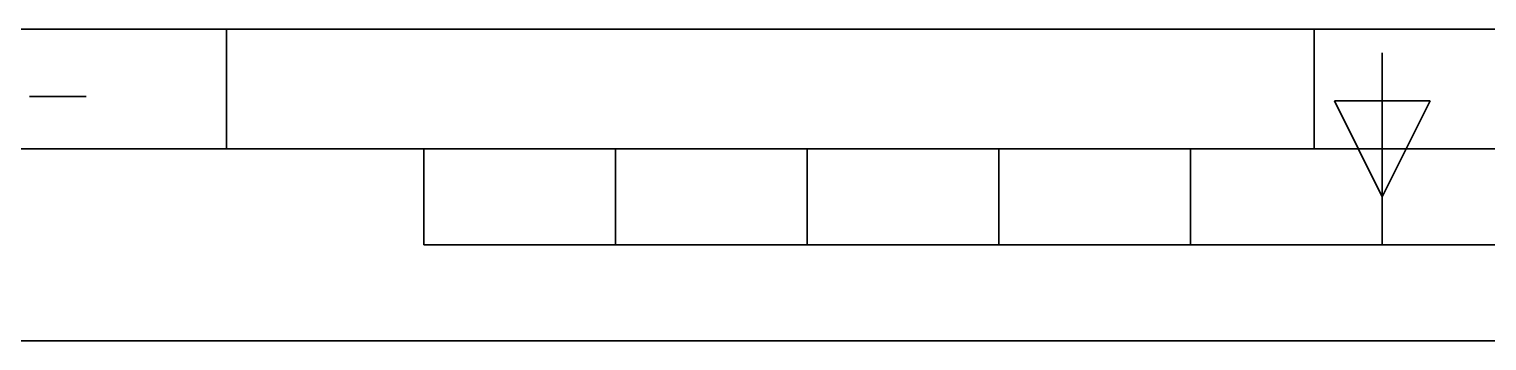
# Model space of a CAD drawing. Header units: millimetres. Extents: x 491 to 1718, y -1006 to -146.
# Drawn here: x 898.2 to 1120.4, y -1006.4 to -959 of the extents above; entities that cross this region are included whole.
import ezdxf

# ---------------------------------------------------------------- set-up
doc = ezdxf.new("R2010")
doc.units = ezdxf.units.MM
doc.layers.add('图框层', color=7, linetype='Continuous', lineweight=30)

msp = doc.modelspace()

# ---------------------------------------------------------------- linework, layer by layer
at = {"layer": '图框层', "color": 0, "lineweight": 30}
for p, q in [((848.231, -958.985), (1182.523, -958.985)), ((928.285, -958.985), (928.285, -977.212)), ((1094.076, -958.985), (1094.076, -977.212)), ((1104.466, -977.212), (1104.466, -962.603)), ((898.256, -969.245), (906.938, -969.245)), ((1104.466, -984.517), (1097.162, -969.908)), ((1097.162, -969.908), (1111.771, -969.908)), ((1111.771, -969.908), (1104.466, -984.517)), ((520.098, -977.212), (1688.835, -977.212)), ((848.231, -977.212), (1182.523, -977.212)), ((958.374, -991.821), (958.374, -977.212)), ((987.593, -991.821), (987.593, -977.212)), ((1016.811, -991.821), (1016.811, -977.212)), ((1046.029, -991.821), (1046.029, -977.212)), ((1075.248, -991.821), (1075.248, -977.212)), ((1104.466, -977.212), (1104.466, -991.821)), ((958.374, -991.821), (1250.559, -991.821)), ((1718.054, -1006.431), (490.879, -1006.431))]:
    msp.add_line(p, q, dxfattribs=at)

doc.saveas('drawing.dxf')
